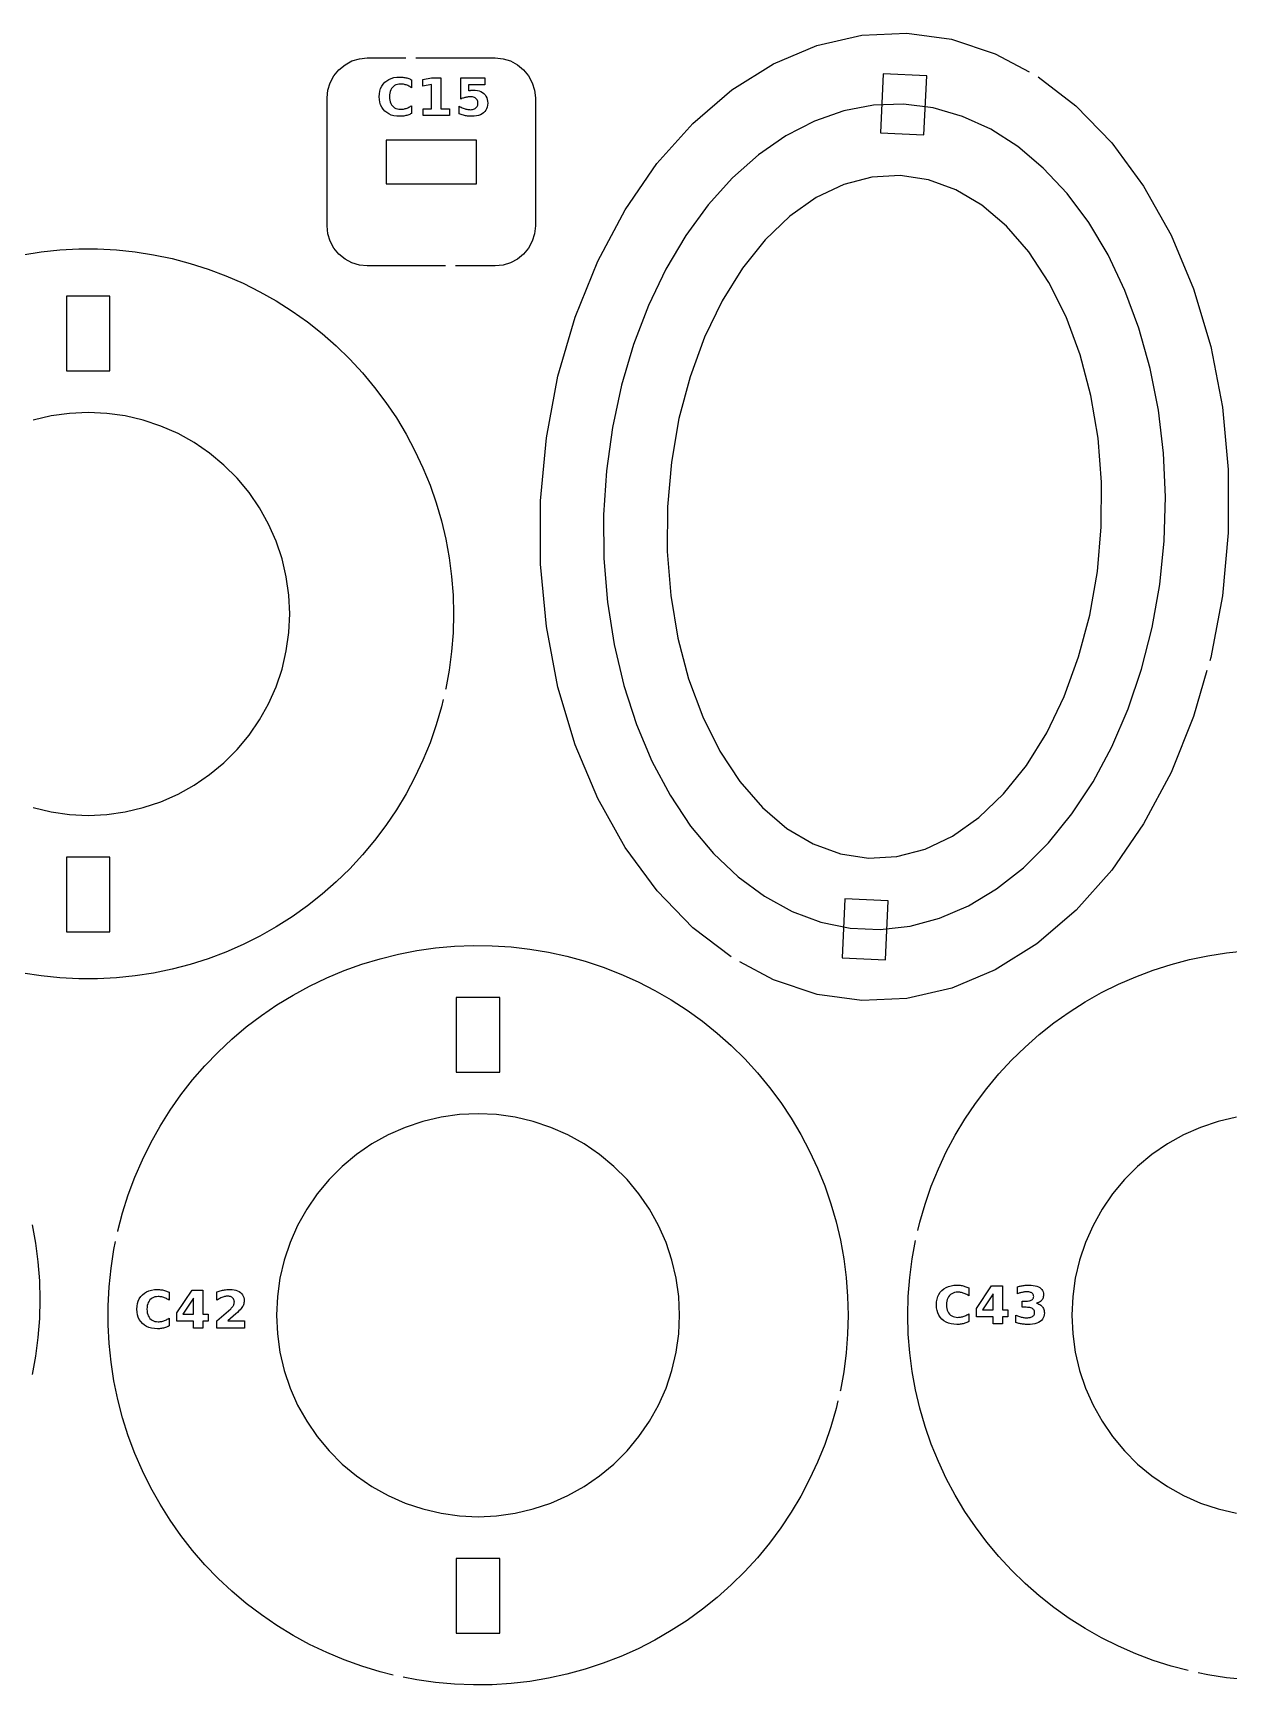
# Model space of a CAD drawing. Header units: millimetres. Extents: x 3 to 297, y 8 to 291.
# Drawn here: x 171.5 to 248.1, y 8.3 to 114.3 of the extents above; entities that cross this region are included whole.
import ezdxf

# ---------------------------------------------------------------- set-up
doc = ezdxf.new("R2010")
doc.units = ezdxf.units.MM
for name, color, linetype in [('CUT', 1, 'CONTINUOUS'), ('ENGRAVE', 5, 'CONTINUOUS'), ('SCORE', 7, 'CONTINUOUS')]:
    doc.layers.add(name, color=color, linetype=linetype)

msp = doc.modelspace()

# ---------------------------------------------------------------- linework, layer by layer
at = {"layer": 'CUT', "color": 1}
for points in [[(216.2211, 54.9865), (213.7663, 56.8673), (211.4735, 59.2365), (209.4307, 62.0156), (207.6726, 65.157), (206.229, 68.6068), (205.1243, 72.3063), (204.3773, 76.1921), (204.0006, 80.1981), (204.0006, 84.2558), (204.3773, 88.296), (205.1242, 92.2497), (206.2286, 96.0494), (207.6719, 99.6303), (209.4295, 102.9313), (211.4716, 105.8959), (213.7635, 108.4734), (216.2665, 110.6196), (218.9378, 112.2974), (221.732, 113.4777), (224.6011, 114.1398), (227.4956, 114.2719), (230.3654, 113.8717), (233.1607, 112.9461), (235.3414, 111.7756)], [(197.909, 99.325), (192.8963, 99.325), (192.3976, 99.3741), (191.9145, 99.5207), (191.4692, 99.7587), (191.0789, 100.0789), (190.7587, 100.4692), (190.5207, 100.9145), (190.3741, 101.3976), (190.325, 101.8963), (190.325, 110.1037), (190.3741, 110.6024), (190.5207, 111.0855), (190.7587, 111.5308), (191.0789, 111.9211), (191.4692, 112.2413), (191.9145, 112.4793), (192.3976, 112.6259), (192.8963, 112.675), (195.3633, 112.675)], [(196.0133, 112.675), (201.1037, 112.675), (201.6024, 112.6259), (202.0855, 112.4793), (202.5308, 112.2413), (202.9211, 111.9211), (203.2413, 111.5308), (203.4793, 111.0855), (203.6259, 110.6024), (203.675, 110.1037), (203.675, 101.8963), (203.6259, 101.3976), (203.4793, 100.9145), (203.2413, 100.4692), (202.9211, 100.0789), (202.5308, 99.7587), (202.0855, 99.5207), (201.6024, 99.3741), (201.1037, 99.325), (198.559, 99.325)], [(235.9061, 111.4557), (238.3373, 109.593), (240.6302, 107.2238), (242.673, 104.4447), (244.4311, 101.3033), (245.8747, 97.8535), (246.9794, 94.154), (247.7264, 90.2682), (248.1031, 86.2622), (248.1031, 82.2045), (247.7264, 78.1643), (246.9795, 74.2106), (246.9178, 73.9985)], [(170.8003, 100.0455), (171.9923, 100.2311), (173.1922, 100.3552), (174.3969, 100.4173), (175.6031, 100.4173), (176.8078, 100.3552), (178.0077, 100.2311), (179.1997, 100.0455), (180.3804, 99.7987), (181.547, 99.4915), (182.6961, 99.1247), (183.8249, 98.6992), (184.9302, 98.2161), (186.0092, 97.6768), (187.059, 97.0826), (188.0769, 96.4352), (189.06, 95.7363), (190.0059, 94.9876), (190.912, 94.1913), (191.7759, 93.3494), (192.5953, 92.4641), (193.368, 91.5378), (194.0921, 90.573), (194.7655, 89.5721), (195.3865, 88.538), (195.9534, 87.4732), (196.4647, 86.3806), (196.9192, 85.2632), (197.3155, 84.1239), (197.6526, 82.9657), (197.9297, 81.7916), (198.146, 80.6049), (198.3009, 79.4086), (198.394, 78.2059), (198.425, 77), (198.394, 75.7941), (198.3009, 74.5914), (198.146, 73.3951), (197.9297, 72.2084), (197.9154, 72.1476)], [(171.4629, 64.5685), (172.6251, 64.2952), (173.8074, 64.1302), (175, 64.0751), (176.1926, 64.1302), (177.3749, 64.2952), (178.5371, 64.5685), (179.669, 64.9479), (180.7611, 65.4301), (181.8041, 66.011), (182.789, 66.6857), (183.7075, 67.4484), (184.5516, 68.2925), (185.3143, 69.211), (185.989, 70.1959), (186.5699, 71.2389), (187.0521, 72.331), (187.4315, 73.4629), (187.7048, 74.6251), (187.8698, 75.8074), (187.9249, 77), (187.8698, 78.1926), (187.7048, 79.3749), (187.7048, 79.3749), (187.4315, 80.5371), (187.0521, 81.669), (186.5699, 82.7611), (185.989, 83.8041), (185.3143, 84.789), (184.5516, 85.7075), (183.7075, 86.5516), (182.789, 87.3143), (181.8041, 87.989), (180.7611, 88.5699), (179.669, 89.0521), (178.5371, 89.4315), (177.3749, 89.7048), (176.1926, 89.8698), (175, 89.9249), (173.8074, 89.8698), (172.6251, 89.7048), (171.4629, 89.4315)], [(246.7364, 73.3743), (245.875, 70.4109), (244.4317, 66.8299), (242.6742, 63.529), (240.6321, 60.5644), (238.3401, 57.9869), (235.8372, 55.8407), (233.1659, 54.1629), (230.3717, 52.9826), (227.5026, 52.3205), (224.608, 52.1884), (221.7383, 52.5886), (218.943, 53.5142), (216.7884, 54.6707)], [(197.7661, 71.515), (197.6526, 71.0343), (197.3155, 69.8761), (196.9192, 68.7368), (196.4647, 67.6194), (195.9534, 66.5268), (195.3865, 65.462), (194.7655, 64.4279), (194.0921, 63.427), (193.368, 62.4622), (192.5953, 61.5359), (191.7759, 60.6506), (190.912, 59.8087), (190.0059, 59.0124), (189.06, 58.2637), (188.0769, 57.5648), (187.059, 56.9174), (186.0092, 56.3232), (184.9302, 55.7839), (183.8249, 55.3008), (182.6961, 54.8753), (181.547, 54.5085), (180.3804, 54.2013), (179.1997, 53.9545), (178.0077, 53.7689), (176.8078, 53.6448), (175.6031, 53.5827), (174.3969, 53.5827), (173.1922, 53.6448), (171.9923, 53.7689), (170.8003, 53.9545)], [(176.8928, 37.3757), (176.8991, 37.4058), (177.2052, 38.5783), (177.5708, 39.7337), (177.995, 40.8688), (178.4765, 41.9808), (179.0142, 43.0668), (179.6067, 44.1239), (180.2523, 45.1494), (180.9495, 46.1406), (181.6964, 47.0949), (182.491, 48.0098), (183.3313, 48.8829), (184.2151, 49.712), (185.1401, 50.4949), (186.1038, 51.2295), (187.1038, 51.914), (188.1375, 52.5465), (189.2021, 53.1254), (190.2948, 53.6492), (191.4129, 54.1165), (192.5534, 54.5261), (193.7133, 54.8769), (194.8896, 55.1681), (196.0793, 55.3988), (197.2791, 55.5685), (198.4861, 55.6767), (199.697, 55.7231), (200.9087, 55.7076), (202.1181, 55.6303), (203.3219, 55.4913), (204.517, 55.2911), (205.7004, 55.03), (206.8689, 54.7089), (208.0195, 54.3286), (209.1491, 53.89), (210.2549, 53.3943), (211.3339, 52.8427), (212.3834, 52.2368), (213.4005, 51.5781), (214.3827, 50.8683), (215.3274, 50.1093), (216.2321, 49.3031), (217.0944, 48.4517), (217.9121, 47.5574), (218.6831, 46.6225), (219.4054, 45.6494), (220.077, 44.6408), (220.6963, 43.5992), (221.2615, 42.5273), (221.7713, 41.4279), (222.2243, 40.3039), (222.6194, 39.1583), (222.9554, 37.994), (223.2315, 36.8141), (223.447, 35.6216), (223.6013, 34.4197), (223.6941, 33.2114), (223.725, 32), (223.6941, 30.7886), (223.6013, 29.5803), (223.447, 28.3784), (223.2315, 27.1859), (223.2198, 27.1359)], [(228.1945, 37.427), (228.3232, 37.972), (228.6607, 39.1315), (229.0574, 40.272), (229.5123, 41.3907), (230.0243, 42.4844), (230.5918, 43.5503), (231.2134, 44.5855), (231.8876, 45.5874), (232.6124, 46.5533), (233.3859, 47.4806), (234.2062, 48.3668), (235.071, 49.2096), (235.9781, 50.0068), (236.925, 50.7563), (237.9092, 51.4559), (238.9281, 52.104), (239.979, 52.6988), (241.0592, 53.2387), (242.1657, 53.7223), (243.2957, 54.1483), (244.4461, 54.5155), (245.6138, 54.8231), (246.7959, 55.0701), (247.9891, 55.2559), (249.1902, 55.3801)], [(248.6251, 44.7048), (247.4629, 44.4315), (246.331, 44.0521), (245.2389, 43.5699), (244.1959, 42.989), (243.211, 42.3143), (242.2925, 41.5516), (241.4484, 40.7075), (240.6857, 39.789), (240.011, 38.8041), (239.4301, 37.7611), (238.9479, 36.669), (238.5685, 35.5371), (238.2952, 34.3749), (238.1302, 33.1926), (238.0751, 32), (238.1302, 30.8074), (238.2952, 29.6251), (238.5685, 28.4629), (238.9479, 27.331), (239.4301, 26.2389), (240.011, 25.1959), (240.6857, 24.211), (241.4484, 23.2925), (242.2925, 22.4484), (243.211, 21.6857), (244.1959, 21.011), (245.2389, 20.4301), (246.331, 19.9479), (247.4629, 19.5685), (248.6251, 19.2952)], [(171.4108, 37.811), (171.6244, 36.6191), (171.7774, 35.4179), (171.8693, 34.2105), (171.9, 33), (171.8693, 31.7895), (171.7774, 30.5821), (171.6244, 29.3809), (171.4108, 28.189)], [(194.5641, 8.9125), (193.7133, 9.1231), (192.5534, 9.4739), (191.4129, 9.8835), (190.2948, 10.3508), (189.2021, 10.8746), (188.1375, 11.4535), (187.1038, 12.086), (186.1038, 12.7705), (185.1401, 13.5051), (184.2151, 14.288), (183.3313, 15.1171), (182.491, 15.9902), (181.6964, 16.9051), (180.9495, 17.8594), (180.2523, 18.8506), (179.6067, 19.8761), (179.0142, 20.9332), (178.4765, 22.0192), (177.995, 23.1312), (177.5708, 24.2663), (177.2052, 25.4217), (176.8991, 26.5942), (176.6532, 27.7808), (176.4682, 28.9784), (176.3446, 30.1839), (176.2827, 31.3941), (176.2827, 32.6059), (176.3446, 33.8161), (176.4682, 35.0216), (176.6532, 36.2192), (176.7609, 36.7392)], [(245.5414, 9.196), (244.4461, 9.4845), (243.2957, 9.8517), (242.1657, 10.2777), (241.0592, 10.7613), (239.979, 11.3012), (238.9281, 11.896), (237.9092, 12.5441), (236.925, 13.2437), (235.9781, 13.9932), (235.071, 14.7904), (234.2062, 15.6332), (233.3859, 16.5194), (232.6124, 17.4467), (231.8876, 18.4126), (231.2134, 19.4145), (230.5918, 20.4497), (230.0243, 21.5156), (229.5123, 22.6093), (229.0574, 23.728), (228.6607, 24.8685), (228.3232, 26.028), (228.0458, 27.2032), (227.8293, 28.3913), (227.6743, 29.5888), (227.5811, 30.7928), (227.55, 32), (227.5811, 33.2072), (227.6743, 34.4112), (227.8293, 35.6087), (228.0454, 36.7943)], [(223.0717, 26.503), (222.9554, 26.006), (222.6194, 24.8417), (222.2243, 23.6961), (221.7713, 22.5721), (221.2615, 21.4727), (220.6963, 20.4008), (220.077, 19.3592), (219.4054, 18.3506), (218.6831, 17.3775), (217.9121, 16.4426), (217.0944, 15.5483), (216.2321, 14.6969), (215.3274, 13.8907), (214.3827, 13.1317), (213.4005, 12.4219), (212.3834, 11.7632), (211.3339, 11.1573), (210.2549, 10.6057), (209.1491, 10.11), (208.0195, 9.6714), (206.8689, 9.2911), (205.7004, 8.97), (204.517, 8.7089), (203.3219, 8.5087), (202.1181, 8.3697), (200.9087, 8.2924), (199.697, 8.2769), (198.4861, 8.3233), (197.2791, 8.4315), (196.0793, 8.6012), (195.1986, 8.772)], [(249.1902, 8.6199), (247.9891, 8.7441), (246.7959, 8.9299), (246.1767, 9.0593)]]:
    msp.add_lwpolyline(points, dxfattribs=at)
for points in [[(228.5885, 107.7438), (228.7646, 111.5297), (225.9776, 111.6593), (225.8015, 107.8734), (228.5885, 107.7438)], [(199.895, 104.605), (199.895, 107.395), (194.105, 107.395), (194.105, 104.605), (199.895, 104.605)], [(223.4454, 104.5552), (221.6823, 103.7175), (219.9924, 102.5293), (218.4048, 101.0103), (216.9472, 99.1863), (215.645, 97.0883), (214.5208, 94.7524), (213.5943, 92.2185), (212.8814, 89.5302), (212.3944, 86.7338), (212.1419, 83.8771), (212.1282, 81.0094), (212.3534, 78.1798), (212.8137, 75.4369), (213.5011, 72.828), (214.4035, 70.3978), (215.5054, 68.188), (216.7874, 66.2366), (218.2271, 64.5768), (219.7995, 63.2369), (221.4772, 62.2391), (223.2316, 61.5999), (225.0332, 61.3292), (226.8521, 61.4315), (228.6582, 61.9051), (230.4213, 62.7428), (232.1113, 63.931), (233.6989, 65.45), (235.1565, 67.274), (236.4587, 69.372), (237.5828, 71.7079), (238.5094, 74.2418), (239.2223, 76.9301), (239.7092, 79.7265), (239.9617, 82.5832), (239.9755, 85.4509), (239.7502, 88.2805), (239.2899, 91.0234), (238.6026, 93.6323), (237.7001, 96.0625), (236.5983, 98.2723), (235.3163, 100.2237), (233.8765, 101.8835), (232.3042, 103.2234), (230.6264, 104.2212), (228.872, 104.8604), (227.0705, 105.1311), (225.2516, 105.0288), (223.4454, 104.5552)], [(173.605, 93.3571), (173.605, 92.7143), (173.605, 92.605), (176.395, 92.605), (176.395, 92.75), (176.395, 93.5), (176.395, 97.2857), (176.395, 97.395), (173.605, 97.395), (173.605, 97.25), (173.605, 93.3571)], [(173.605, 60.5), (173.605, 56.7143), (173.605, 56.605), (176.395, 56.605), (176.395, 56.75), (176.395, 60.6429), (176.395, 61.395), (173.605, 61.395), (173.605, 60.5)], [(226.1261, 54.801), (226.3021, 58.5869), (223.5152, 58.7165), (223.3391, 54.9306), (226.1261, 54.801)], [(198.605, 48.5), (198.605, 47.75), (198.605, 47.605), (201.395, 47.605), (201.395, 47.7857), (201.395, 48.6429), (201.395, 52.25), (201.395, 52.395), (198.605, 52.395), (198.605, 52.2143), (198.605, 48.5)], [(212.7048, 34.3749), (212.4315, 35.5371), (212.0521, 36.669), (211.5699, 37.7611), (210.989, 38.8041), (210.3143, 39.789), (209.5516, 40.7075), (208.7075, 41.5516), (207.789, 42.3143), (206.8041, 42.989), (205.7611, 43.5699), (204.669, 44.0521), (203.5371, 44.4315), (202.3749, 44.7048), (201.1926, 44.8698), (200, 44.9249), (198.8074, 44.8698), (197.6251, 44.7048), (196.4629, 44.4315), (195.331, 44.0521), (194.2389, 43.5699), (193.1959, 42.989), (192.211, 42.3143), (191.2925, 41.5516), (190.4484, 40.7075), (189.6857, 39.789), (189.011, 38.8041), (188.4301, 37.7611), (187.9479, 36.669), (187.5685, 35.5371), (187.2952, 34.3749), (187.1302, 33.1926), (187.0751, 32), (187.1302, 30.8074), (187.2952, 29.6251), (187.5685, 28.4629), (187.9479, 27.331), (188.4301, 26.2389), (189.011, 25.1959), (189.6857, 24.211), (190.4484, 23.2925), (191.2925, 22.4484), (192.211, 21.6857), (193.1959, 21.011), (194.2389, 20.4301), (195.331, 19.9479), (196.4629, 19.5685), (197.6251, 19.2952), (198.8074, 19.1302), (200, 19.0751), (201.1926, 19.1302), (202.3749, 19.2952), (203.5371, 19.5685), (204.669, 19.9479), (205.7611, 20.4301), (206.8041, 21.011), (207.789, 21.6857), (208.7075, 22.4484), (209.5516, 23.2925), (210.3143, 24.211), (210.989, 25.1959), (211.5699, 26.2389), (212.0521, 27.331), (212.4315, 28.4629), (212.7048, 29.6251), (212.8698, 30.8074), (212.9249, 32), (212.8698, 33.1926), (212.7048, 34.3749)], [(198.605, 15.3571), (198.605, 11.75), (198.605, 11.605), (201.395, 11.605), (201.395, 11.7857), (201.395, 15.5), (201.395, 16.395), (198.605, 16.395), (198.605, 15.3571)]]:
    msp.add_lwpolyline(points, close=True, dxfattribs=at)
at = {"layer": 'ENGRAVE', "color": 5}
for points in [[(195.6156, 109.0537), (195.5561, 109.0299), (195.4957, 109.0086), (195.4345, 108.9898), (195.3726, 108.9734), (195.3097, 108.9594), (195.246, 108.9481), (195.1813, 108.9392), (195.1158, 108.9329), (195.0493, 108.9291), (194.9819, 108.9278), (194.7866, 108.9372), (194.6052, 108.9655), (194.4379, 109.0126), (194.2846, 109.0786), (194.1453, 109.1635), (194.02, 109.2672), (193.9116, 109.387), (193.8229, 109.5202), (193.7539, 109.6669), (193.7046, 109.8271), (193.6751, 110.0006), (193.6652, 110.1876), (193.6751, 110.375), (193.7046, 110.549), (193.7539, 110.7094), (193.8229, 110.8563), (193.9116, 110.9897), (194.02, 111.1096), (194.1453, 111.2133), (194.2846, 111.2981), (194.4379, 111.3641), (194.6052, 111.4113), (194.7866, 111.4395), (194.9819, 111.449), (195.0493, 111.4477), (195.1158, 111.4439), (195.1813, 111.4376), (195.246, 111.4287), (195.3097, 111.4173), (195.3726, 111.4034), (195.4345, 111.387), (195.4957, 111.3681), (195.5561, 111.3468), (195.6156, 111.3231), (195.6743, 111.2969), (195.7323, 111.2683), (195.7323, 110.7654), (195.6743, 110.8032), (195.6167, 110.8375), (195.5593, 110.8683), (195.5022, 110.8956), (195.4454, 110.9193), (195.3888, 110.9395), (195.3319, 110.9564), (195.274, 110.9703), (195.2151, 110.981), (195.1552, 110.9887), (195.0943, 110.9933), (195.0324, 110.9949), (194.9246, 110.9889), (194.8248, 110.971), (194.7329, 110.9411), (194.649, 110.8994), (194.573, 110.8457), (194.505, 110.78), (194.4464, 110.7039), (194.3983, 110.6187), (194.361, 110.5245), (194.3343, 110.4212), (194.3183, 110.3089), (194.313, 110.1876), (194.3183, 110.0667), (194.3343, 109.9548), (194.361, 109.8519), (194.3983, 109.7579), (194.4464, 109.6728), (194.505, 109.5967), (194.573, 109.5311), (194.649, 109.4774), (194.7329, 109.4356), (194.8248, 109.4058), (194.9246, 109.3879), (195.0324, 109.3819), (195.0943, 109.3834), (195.1552, 109.388), (195.2151, 109.3957), (195.274, 109.4065), (195.3319, 109.4203), (195.3888, 109.4372), (195.4454, 109.4574), (195.5022, 109.4812), (195.5593, 109.5084), (195.6167, 109.5392), (195.6743, 109.5736), (195.7323, 109.6114), (195.7323, 109.1085), (195.6743, 109.0798), (195.6156, 109.0537)], [(197.0228, 110.9786), (196.4548, 110.8614), (196.4548, 111.2878), (197.0196, 111.405), (197.6153, 111.405), (197.6153, 109.4079), (198.1687, 109.4079), (198.1687, 108.975), (196.4694, 108.975), (196.4694, 109.4079), (197.0228, 109.4079), (197.0228, 110.9786)], [(200.4423, 111.405), (200.4423, 110.9444), (199.3843, 110.9444), (199.3843, 110.5684), (199.4082, 110.5747), (199.4322, 110.5805), (199.4562, 110.5857), (199.4802, 110.5905), (199.5043, 110.5948), (199.5284, 110.5985), (199.5527, 110.6018), (199.5773, 110.6044), (199.6022, 110.6065), (199.6275, 110.6079), (199.6531, 110.6088), (199.6789, 110.6091), (199.8216, 110.6029), (199.9533, 110.5844), (200.074, 110.5536), (200.1839, 110.5104), (200.2827, 110.4548), (200.3707, 110.3869), (200.4463, 110.308), (200.5081, 110.2194), (200.5562, 110.121), (200.5906, 110.013), (200.6112, 109.8952), (200.6181, 109.7676), (200.6106, 109.6411), (200.5881, 109.524), (200.5507, 109.4165), (200.4983, 109.3184), (200.431, 109.2299), (200.3487, 109.1508), (200.2531, 109.0826), (200.1459, 109.0269), (200.027, 108.9835), (199.8966, 108.9526), (199.7545, 108.934), (199.6008, 108.9278), (199.532, 108.9289), (199.4635, 108.9322), (199.3951, 108.9378), (199.327, 108.9455), (199.2591, 108.9555), (199.1915, 108.9677), (199.124, 108.9821), (199.0567, 108.9989), (198.9894, 109.0179), (198.9224, 109.0393), (198.8554, 109.063), (198.7886, 109.0889), (198.7886, 109.5821), (198.8543, 109.5457), (198.9188, 109.5125), (198.9821, 109.4824), (199.0444, 109.4555), (199.1055, 109.4318), (199.1654, 109.4112), (199.2243, 109.3938), (199.282, 109.3796), (199.3386, 109.3685), (199.394, 109.3606), (199.4483, 109.3558), (199.5015, 109.3542), (199.5748, 109.3573), (199.6427, 109.3666), (199.7052, 109.3821), (199.7623, 109.4038), (199.8141, 109.4317), (199.8604, 109.4657), (199.9005, 109.5051), (199.9332, 109.5488), (199.9587, 109.5969), (199.9769, 109.6495), (199.9878, 109.7064), (199.9914, 109.7676), (199.9878, 109.8294), (199.9769, 109.8866), (199.9587, 109.9394), (199.9332, 109.9876), (199.9005, 110.0312), (199.8604, 110.0704), (199.8141, 110.1042), (199.7623, 110.1319), (199.7052, 110.1534), (199.6427, 110.1688), (199.5748, 110.178), (199.5015, 110.1811), (199.456, 110.1801), (199.4095, 110.1772), (199.362, 110.1723), (199.3135, 110.1655), (199.2639, 110.1568), (199.2134, 110.1461), (199.1618, 110.1333), (199.1089, 110.1185), (199.0548, 110.1015), (198.9993, 110.0824), (198.9426, 110.0612), (198.8847, 110.0378), (198.8847, 111.405), (200.4423, 111.405)], [(231.3996, 31.5626), (231.3409, 31.5364), (231.2814, 31.5127), (231.221, 31.4914), (231.1598, 31.4725), (231.0979, 31.4561), (231.035, 31.4422), (230.9713, 31.4308), (230.9066, 31.4219), (230.8411, 31.4156), (230.7746, 31.4118), (230.7072, 31.4105), (230.5119, 31.42), (230.3305, 31.4483), (230.1632, 31.4954), (230.0099, 31.5614), (229.8706, 31.6462), (229.7453, 31.7499), (229.6369, 31.8697), (229.5482, 32.003), (229.4792, 32.1497), (229.4299, 32.3098), (229.4004, 32.4833), (229.3905, 32.6703), (229.4004, 32.8578), (229.4299, 33.0317), (229.4792, 33.1922), (229.5482, 33.3391), (229.6369, 33.4725), (229.7453, 33.5924), (229.8706, 33.696), (230.0099, 33.7809), (230.1632, 33.8469), (230.3305, 33.894), (230.5119, 33.9223), (230.7072, 33.9317), (230.7746, 33.9304), (230.8411, 33.9266), (230.9066, 33.9203), (230.9713, 33.9115), (231.035, 33.9001), (231.0979, 33.8861), (231.1598, 33.8697), (231.221, 33.8509), (231.2814, 33.8296), (231.3409, 33.8058), (231.3996, 33.7797), (231.4576, 33.751), (231.4576, 33.2481), (231.3996, 33.286), (231.342, 33.3203), (231.2846, 33.3511), (231.2275, 33.3783), (231.1707, 33.4021), (231.1141, 33.4223), (231.0572, 33.4392), (230.9993, 33.453), (230.9404, 33.4638), (230.8805, 33.4715), (230.8196, 33.4761), (230.7577, 33.4776), (230.6499, 33.4716), (230.5501, 33.4537), (230.4582, 33.4239), (230.3743, 33.3821), (230.2983, 33.3284), (230.2303, 33.2628), (230.1717, 33.1866), (230.1236, 33.1014), (230.0863, 33.0072), (230.0596, 32.904), (230.0436, 32.7917), (230.0383, 32.6703), (230.0436, 32.5495), (230.0596, 32.4376), (230.0863, 32.3346), (230.1236, 32.2406), (230.1717, 32.1556), (230.2303, 32.0795), (230.2983, 32.0138), (230.3743, 31.9601), (230.4582, 31.9184), (230.5501, 31.8885), (230.6499, 31.8706), (230.7577, 31.8647), (230.8196, 31.8662), (230.8805, 31.8708), (230.9404, 31.8785), (230.9993, 31.8892), (231.0572, 31.9031), (231.1141, 31.92), (231.1707, 31.9402), (231.2275, 31.9639), (231.2846, 31.9912), (231.342, 32.022), (231.3996, 32.0563), (231.4576, 32.0941), (231.4576, 31.5912), (231.3996, 31.5626)], [(235.9602, 32.7153), (236.0258, 32.6811), (236.0848, 32.6417), (236.1372, 32.5972), (236.183, 32.5474), (236.2221, 32.4927), (236.254, 32.4332), (236.2789, 32.369), (236.2966, 32.3), (236.3073, 32.2263), (236.3108, 32.1479), (236.3031, 32.0322), (236.2801, 31.9262), (236.2416, 31.8299), (236.1878, 31.7431), (236.1187, 31.666), (236.0341, 31.5985), (235.9348, 31.5411), (235.8214, 31.4941), (235.694, 31.4575), (235.5523, 31.4314), (235.3966, 31.4158), (235.2268, 31.4105), (235.1644, 31.4114), (235.102, 31.4139), (235.0395, 31.4181), (234.9769, 31.4239), (234.9143, 31.4315), (234.8517, 31.4407), (234.7891, 31.4515), (234.7268, 31.4641), (234.6647, 31.4783), (234.6028, 31.4942), (234.5412, 31.5118), (234.4798, 31.531), (234.4798, 32.0144), (234.5383, 31.9863), (234.5967, 31.9606), (234.6549, 31.9373), (234.713, 31.9164), (234.771, 31.8979), (234.8289, 31.8817), (234.8865, 31.8681), (234.9438, 31.8569), (235.0008, 31.8482), (235.0575, 31.842), (235.1138, 31.8382), (235.1699, 31.837), (235.2496, 31.8394), (235.3229, 31.8466), (235.3898, 31.8585), (235.4502, 31.8753), (235.5041, 31.8969), (235.5515, 31.9232), (235.5921, 31.9541), (235.6252, 31.9891), (235.651, 32.0282), (235.6694, 32.0715), (235.6805, 32.119), (235.6842, 32.1706), (235.6804, 32.2237), (235.6691, 32.2724), (235.6502, 32.3165), (235.6238, 32.3562), (235.5898, 32.3914), (235.5483, 32.4221), (235.4994, 32.4482), (235.4433, 32.4696), (235.38, 32.4862), (235.3096, 32.4981), (235.2319, 32.5052), (235.1471, 32.5076), (234.8964, 32.5076), (234.8964, 32.9112), (235.1601, 32.9112), (235.2354, 32.9133), (235.304, 32.9194), (235.366, 32.9297), (235.4212, 32.9441), (235.4698, 32.9626), (235.5117, 32.9853), (235.547, 33.0121), (235.5759, 33.0432), (235.5983, 33.0786), (235.6144, 33.1184), (235.624, 33.1624), (235.6272, 33.2107), (235.6241, 33.2556), (235.6147, 33.2969), (235.5991, 33.3348), (235.5773, 33.3691), (235.5492, 33.3999), (235.5149, 33.4272), (235.4749, 33.4505), (235.4297, 33.4696), (235.3794, 33.4845), (235.3239, 33.4951), (235.2633, 33.5015), (235.1975, 33.5036), (235.147, 33.5027), (235.0963, 33.4999), (235.0454, 33.4951), (234.9943, 33.4885), (234.943, 33.4799), (234.8915, 33.4695), (234.84, 33.4572), (234.7886, 33.4431), (234.7373, 33.4272), (234.6861, 33.4094), (234.635, 33.3899), (234.5839, 33.3686), (234.5839, 33.8275), (234.6457, 33.8442), (234.7073, 33.8594), (234.7687, 33.8731), (234.8299, 33.8854), (234.8909, 33.8963), (234.9518, 33.9057), (235.0123, 33.9136), (235.0726, 33.9201), (235.1324, 33.9252), (235.1919, 33.9288), (235.2511, 33.931), (235.3098, 33.9317), (235.4611, 33.9274), (235.5991, 33.9144), (235.7239, 33.8928), (235.8354, 33.8626), (235.9336, 33.8238), (236.0187, 33.7763), (236.0905, 33.7201), (236.1493, 33.6552), (236.195, 33.5816), (236.2277, 33.4992), (236.2473, 33.4081), (236.2538, 33.3083), (236.2507, 33.2394), (236.2414, 33.1748), (236.2258, 33.1144), (236.2039, 33.0584), (236.1759, 33.0067), (236.1415, 32.9592), (236.1011, 32.9162), (236.0547, 32.8776), (236.0024, 32.8435), (235.9441, 32.8138), (235.8798, 32.7887), (235.8095, 32.768), (235.8882, 32.7442), (235.9602, 32.7153)], [(180.1321, 31.282), (180.0733, 31.2558), (180.0138, 31.2321), (179.9534, 31.2108), (179.8923, 31.1919), (179.8303, 31.1755), (179.7674, 31.1616), (179.7037, 31.1502), (179.639, 31.1413), (179.5735, 31.135), (179.507, 31.1312), (179.4396, 31.1299), (179.2443, 31.1394), (179.0629, 31.1677), (178.8956, 31.2148), (178.7423, 31.2808), (178.603, 31.3656), (178.4777, 31.4693), (178.3693, 31.5891), (178.2806, 31.7224), (178.2116, 31.8691), (178.1623, 32.0292), (178.1328, 32.2027), (178.1229, 32.3897), (178.1328, 32.5772), (178.1623, 32.7511), (178.2116, 32.9116), (178.2806, 33.0585), (178.3693, 33.1919), (178.4777, 33.3118), (178.603, 33.4154), (178.7423, 33.5003), (178.8956, 33.5663), (179.0629, 33.6134), (179.2443, 33.6417), (179.4396, 33.6511), (179.507, 33.6498), (179.5735, 33.646), (179.639, 33.6397), (179.7037, 33.6309), (179.7674, 33.6195), (179.8303, 33.6055), (179.8923, 33.5891), (179.9534, 33.5703), (180.0138, 33.549), (180.0733, 33.5252), (180.1321, 33.4991), (180.19, 33.4704), (180.19, 32.9675), (180.1321, 33.0054), (180.0744, 33.0397), (180.017, 33.0705), (179.9599, 33.0977), (179.9031, 33.1215), (179.8465, 33.1417), (179.7896, 33.1586), (179.7317, 33.1724), (179.6728, 33.1832), (179.6129, 33.1909), (179.552, 33.1955), (179.4901, 33.197), (179.3823, 33.191), (179.2825, 33.1731), (179.1906, 33.1433), (179.1067, 33.1015), (179.0308, 33.0478), (178.9628, 32.9822), (178.9041, 32.906), (178.8561, 32.8208), (178.8187, 32.7266), (178.792, 32.6234), (178.776, 32.5111), (178.7707, 32.3897), (178.776, 32.2689), (178.792, 32.157), (178.8187, 32.054), (178.8561, 31.96), (178.9041, 31.875), (178.9628, 31.7989), (179.0308, 31.7332), (179.1067, 31.6795), (179.1906, 31.6378), (179.2825, 31.6079), (179.3823, 31.59), (179.4901, 31.584), (179.552, 31.5856), (179.6129, 31.5902), (179.6728, 31.5979), (179.7317, 31.6086), (179.7896, 31.6225), (179.8465, 31.6394), (179.9031, 31.6596), (179.9599, 31.6833), (180.017, 31.7106), (180.0744, 31.7414), (180.1321, 31.7757), (180.19, 31.8135), (180.19, 31.3106), (180.1321, 31.282)], [(182.7029, 32.074), (182.7029, 31.6199), (182.3562, 31.6199), (182.3562, 31.1771), (181.7637, 31.1771), (181.7637, 31.6199), (180.6863, 31.6199), (180.6863, 32.157), (181.6596, 33.6072), (182.3562, 33.6072), (182.3562, 32.074), (182.7029, 32.074)], [(181.7637, 33.0912), (181.0769, 32.074), (181.7637, 32.074), (181.7637, 33.0912)], [(185.0188, 31.1771), (183.2529, 31.1771), (183.2529, 31.6378), (184.1399, 32.4206), (184.1778, 32.4563), (184.2122, 32.4917), (184.2433, 32.5268), (184.2708, 32.5617), (184.295, 32.5963), (184.3157, 32.6306), (184.3331, 32.665), (184.3473, 32.6999), (184.3584, 32.7352), (184.3663, 32.7709), (184.3711, 32.8071), (184.3727, 32.8438), (184.3695, 32.8989), (184.3599, 32.9503), (184.344, 32.998), (184.3217, 33.042), (184.293, 33.0823), (184.2579, 33.1189), (184.2176, 33.1507), (184.173, 33.1768), (184.1242, 33.197), (184.0713, 33.2115), (184.0141, 33.2202), (183.9527, 33.223), (183.9031, 33.2213), (183.852, 33.2161), (183.7993, 33.2074), (183.7451, 33.1952), (183.6894, 33.1795), (183.6321, 33.1604), (183.5734, 33.1378), (183.5133, 33.1118), (183.4518, 33.0825), (183.389, 33.0497), (183.3249, 33.0136), (183.2594, 32.974), (183.2594, 33.5079), (183.3298, 33.5303), (183.3999, 33.5508), (183.4697, 33.5695), (183.5393, 33.5864), (183.6086, 33.6014), (183.6777, 33.6145), (183.7463, 33.6257), (183.8146, 33.6348), (183.8823, 33.642), (183.9497, 33.647), (184.0165, 33.6501), (184.0829, 33.6511), (184.2229, 33.6458), (184.3521, 33.6298), (184.4705, 33.6031), (184.5781, 33.5657), (184.6749, 33.5177), (184.7608, 33.459), (184.8347, 33.3908), (184.8951, 33.3142), (184.9421, 33.2292), (184.9757, 33.1357), (184.9958, 33.0338), (185.0025, 32.9236), (184.9997, 32.8581), (184.9911, 32.7942), (184.9769, 32.7317), (184.957, 32.6707), (184.9313, 32.6113), (184.9, 32.5533), (184.8595, 32.4928), (184.8065, 32.4259), (184.7409, 32.3525), (184.6627, 32.2726), (184.572, 32.1863), (184.4687, 32.0935), (183.9495, 31.6378), (185.0188, 31.6378), (185.0188, 31.1771)], [(233.9704, 32.3546), (233.9704, 31.9005), (233.6238, 31.9005), (233.6238, 31.4577), (233.0313, 31.4577), (233.0313, 31.9005), (231.9538, 31.9005), (231.9538, 32.4376), (232.9272, 33.8878), (233.6238, 33.8878), (233.6238, 32.3546), (233.9704, 32.3546)], [(233.0313, 33.3718), (232.3445, 32.3546), (233.0313, 32.3546), (233.0313, 33.3718)]]:
    msp.add_lwpolyline(points, close=True, dxfattribs=at)
at = {"layer": 'SCORE', "color": 7}
msp.add_lwpolyline([(227.2831, 109.7015), (225.3649, 109.6405), (223.4545, 109.2801), (221.5735, 108.6247), (219.7432, 107.6815), (217.9845, 106.4612), (216.3171, 104.9778), (214.7601, 103.2479), (213.331, 101.2912), (212.046, 99.1299), (210.9197, 96.7884), (209.9649, 94.2934), (209.1923, 91.6729), (208.6108, 88.9568), (208.2268, 86.1758), (208.0449, 83.3615), (208.0669, 80.5456), (208.2928, 77.7602), (208.7198, 75.0367), (209.3433, 72.4061), (210.156, 69.8981), (211.1489, 67.5412), (212.3106, 65.3621), (213.628, 63.3853), (215.0862, 61.6335), (216.6686, 60.1263), (218.3573, 58.8809), (220.1333, 57.9114), (221.9762, 57.2288), (223.8654, 56.8408), (225.7793, 56.7518), (227.6963, 56.9628), (229.5947, 57.4714), (231.453, 58.2718), (233.25, 59.3551), (234.9655, 60.7089), (236.58, 62.3178), (238.0752, 64.1637), (239.4342, 66.2256), (240.6415, 68.4802), (241.6835, 70.9019), (242.5485, 73.4633), (243.2265, 76.1354), (243.7099, 78.8878), (243.9932, 81.6895), (244.0733, 84.5086), (243.9492, 87.3132), (243.6223, 90.0715), (243.0963, 92.7524), (242.3772, 95.3253), (241.4731, 97.7612), (240.3943, 100.0325), (239.1529, 102.1134), (237.7632, 103.9803), (236.2407, 105.6121), (234.6028, 106.9903), (232.868, 108.0993), (231.056, 108.9266), (229.1873, 109.4627), (227.2831, 109.7015)], dxfattribs=at)

doc.saveas('drawing.dxf')
